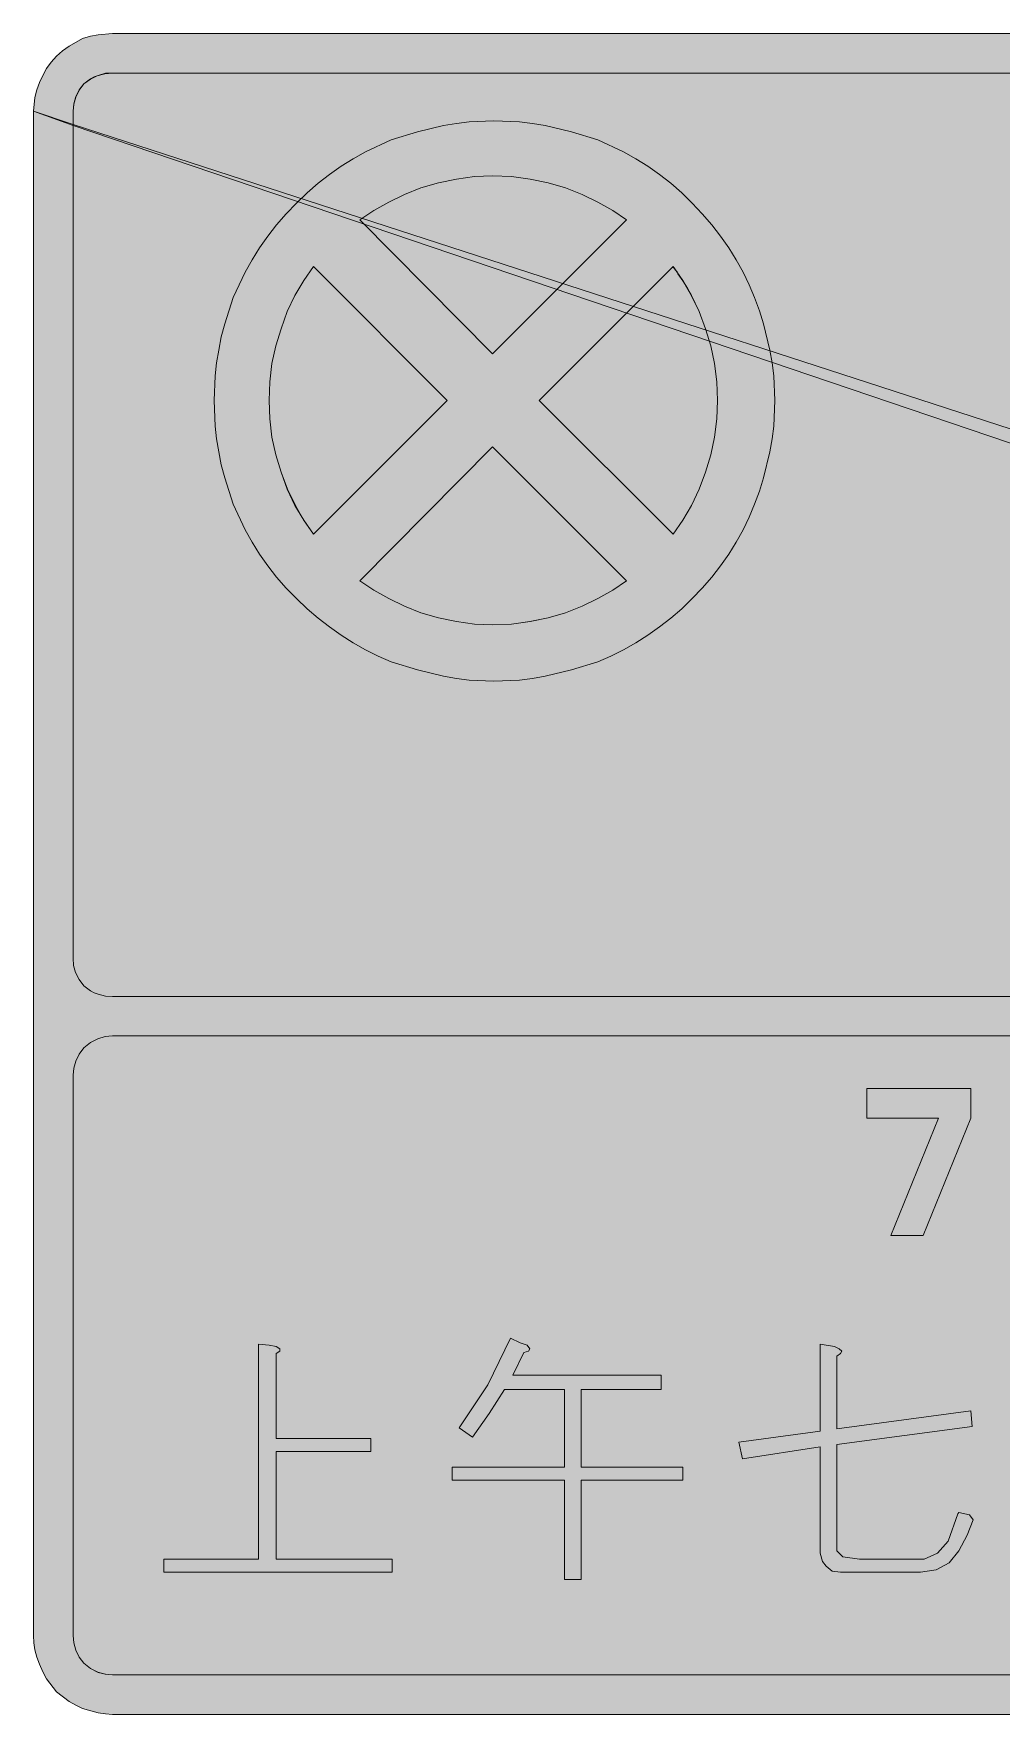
# Model space of a CAD drawing. Header units: metres. Extents: x 74 to 496, y 9 to 263.
# Drawn here: x 73.6 to 219.3, y 9.4 to 262.6 of the extents above; entities that cross this region are included whole.
import ezdxf

# ---------------------------------------------------------------- set-up
doc = ezdxf.new("R2010")
doc.units = ezdxf.units.M
for name, color, linetype, true_color in [('FILL_BLACK_000000', 7, 'Continuous', 0x000000), ('FILL_PINK_E1E1E1', 7, 'Continuous', 0xe1e1e1), ('FILL_WHITE_FFFFFF', 7, 'Continuous', 0xffffff), ('FILL_YELLOW_FFFF00', 7, 'Continuous', 0xffff00)]:
    doc.layers.add(name, color=color, linetype=linetype, true_color=true_color)

msp = doc.modelspace()

# ---------------------------------------------------------------- hatches: boundary and pattern name
at = {"layer": 'FILL_BLACK_000000', "true_color": 0x000000}
h = msp.add_hatch(color=7, dxfattribs=at)
h.dxf.hatch_style = 1
h.paths.add_polyline_path([(487.23, 262.24), (488.34, 261.9), (490.39, 260.75), (491.35, 260.05), (492.3, 259.2), (493.08, 258.33), (493.79, 257.36), (495, 255.24), (495.34, 254.13), (495.56, 253.01), (495.72, 250.92), (495.72, 21.24), (495.66, 20.04), (495.49, 18.88), (495.21, 17.76), (494.82, 16.67), (494.33, 15.63), (493.75, 14.63), (492.3, 12.78), (491.45, 12.01), (490.52, 11.33), (489.53, 10.75), (488.48, 10.26), (487.37, 9.87), (486.23, 9.59), (485.05, 9.42), (483.84, 9.36), (85.5, 9.36), (84.42, 9.42), (83.32, 9.61), (81, 10.26), (79.95, 10.73), (78.95, 11.32), (77.04, 12.78), (75.58, 14.72), (74.99, 15.77), (74.52, 16.92), (74.08, 18), (73.8, 19.08), (73.66, 20.16), (73.62, 21.24), (73.62, 250.92), (73.8, 253.01), (74.08, 254.13), (74.52, 255.24), (74.99, 256.31), (75.58, 257.36), (76.27, 258.33), (77.04, 259.2), (77.99, 260.05), (78.95, 260.75), (81, 261.9), (82.18, 262.24), (83.32, 262.46), (85.5, 262.62), (483.84, 262.62), (486.09, 262.46), (487.23, 262.24)])
h.paths.add_polyline_path([(79.56, 248.76), (79.56, 123.3), (79.61, 122.22), (79.92, 121.14), (80.48, 120.08), (81.18, 119.16), (82.19, 118.4), (82.72, 118.1), (83.34, 117.9), (84.42, 117.59), (85.5, 117.54), (466.56, 117.54), (483.84, 111.6), (483.84, 117.54), (485.05, 117.64), (486.2, 117.95), (487.26, 118.45), (488.16, 119.16), (488.87, 120.06), (489.38, 121.1), (489.68, 122.2), (489.78, 123.3), (489.78, 250.92), (489.68, 252), (489.38, 253.06), (488.87, 254.08), (488.16, 255.06), (487.16, 255.77), (486.07, 256.28), (484.95, 256.58), (483.84, 256.68), (85.5, 256.68), (84.32, 256.58), (83.21, 256.28), (82.16, 255.77), (81.18, 255.06), (80.47, 254.16), (79.97, 253.13), (79.66, 252.02), (79.56, 250.92), (79.56, 248.94), (73.62, 250.92), (79.56, 248.76)], flags=16)
h.paths.add_polyline_path([(85.5, 111.6), (84.39, 111.5), (83.27, 111.17), (82.18, 110.61), (81.18, 109.8), (80.47, 108.82), (79.97, 107.8), (79.66, 106.74), (79.56, 105.66), (79.56, 21.24), (79.66, 20.14), (79.97, 19.04), (80.47, 18), (81.18, 17.1), (82.18, 16.29), (83.27, 15.73), (84.39, 15.4), (85.5, 15.3), (483.84, 15.3), (485.01, 15.41), (486.18, 15.66), (487.17, 16.25), (488.16, 17.1), (488.87, 18), (489.38, 19.04), (489.68, 20.14), (489.78, 21.24), (489.78, 105.66), (489.68, 106.74), (489.38, 107.8), (488.87, 108.82), (488.16, 109.8), (487.16, 110.61), (486.07, 111.17), (484.95, 111.5), (483.84, 111.6), (85.5, 111.6)], flags=16)
h = msp.add_hatch(color=7, dxfattribs=at)
h.dxf.hatch_style = 1
h.paths.add_polyline_path([(483.84, 117.54), (466.56, 117.54), (79.56, 248.76), (79.56, 248.94), (483.84, 117.54)])
h = msp.add_hatch(color=7, dxfattribs=at)
h.dxf.hatch_style = 1
h.paths.add_polyline_path([(182.91, 193.7), (182.16, 191.7), (181.36, 189.76), (180.44, 187.86), (179.42, 186), (178.29, 184.19), (177.06, 182.42), (175.73, 180.71), (174.31, 179.07), (172.8, 177.48), (171.21, 175.97), (169.57, 174.55), (167.86, 173.21), (166.1, 171.97), (164.28, 170.82), (162.42, 169.76), (160.52, 168.8), (158.58, 167.94), (154.62, 166.73), (150.66, 165.78), (148.74, 165.44), (146.79, 165.22), (142.92, 165.06), (139.21, 165.22), (137.28, 165.44), (135.36, 165.78), (131.4, 166.73), (127.44, 167.94), (125.5, 168.8), (123.6, 169.76), (121.74, 170.82), (119.93, 171.97), (118.16, 173.21), (116.45, 174.55), (114.81, 175.97), (113.22, 177.48), (111.66, 179.07), (110.21, 180.71), (108.87, 182.42), (107.64, 184.19), (106.51, 186), (105.47, 187.86), (103.68, 191.7), (102.4, 195.66), (101.88, 197.62), (101.52, 199.62), (101.18, 201.54), (100.96, 203.49), (100.8, 207.36), (100.96, 211.07), (101.18, 213), (101.52, 214.92), (101.88, 216.92), (102.4, 218.88), (103.68, 222.84), (105.47, 226.68), (106.51, 228.54), (107.64, 230.36), (108.87, 232.12), (110.21, 233.83), (111.66, 235.47), (113.22, 237.06), (114.81, 238.62), (116.45, 240.07), (118.16, 241.41), (119.93, 242.64), (121.74, 243.77), (123.6, 244.81), (127.44, 246.6), (131.4, 247.82), (135.36, 248.76), (137.28, 249.1), (139.21, 249.32), (142.92, 249.48), (146.79, 249.32), (148.74, 249.1), (150.66, 248.76), (154.62, 247.82), (158.58, 246.6), (162.42, 244.81), (164.28, 243.77), (166.1, 242.64), (167.86, 241.41), (169.57, 240.07), (171.21, 238.62), (172.8, 237.06), (174.31, 235.47), (175.73, 233.83), (177.06, 232.12), (178.29, 230.36), (179.42, 228.54), (180.44, 226.68), (181.36, 224.78), (182.16, 222.84), (182.91, 220.84), (183.53, 218.88), (184.5, 214.92), (184.84, 213), (185.06, 211.07), (185.22, 207.36), (185.06, 203.49), (184.84, 201.54), (184.5, 199.62), (183.53, 195.66), (182.91, 193.7)])
h.paths.add_polyline_path([(156.22, 238.39), (153.72, 239.4), (151.09, 240.14), (148.37, 240.71), (145.57, 241.07), (142.74, 241.2), (140.01, 241.07), (137.27, 240.71), (134.56, 240.14), (131.94, 239.4), (129.44, 238.39), (127.08, 237.24), (124.85, 235.96), (122.76, 234.54), (142.74, 214.38), (162.9, 234.54), (160.81, 235.96), (158.58, 237.24), (156.22, 238.39)], flags=16)
h.paths.add_polyline_path([(110.88, 218.16), (110.07, 215.56), (109.51, 212.9), (109.18, 210.16), (109.08, 207.36), (109.18, 204.56), (109.51, 201.83), (110.07, 199.16), (110.88, 196.56), (111.83, 193.97), (113.04, 191.52), (114.26, 189.36), (115.74, 187.2), (135.9, 207.36), (115.74, 227.52), (114.3, 225.42), (112.97, 223.18), (111.82, 220.76), (110.88, 218.16)], flags=16)
h.paths.add_polyline_path([(127.08, 177.48), (129.44, 176.33), (131.94, 175.32), (134.56, 174.58), (137.27, 174.02), (140.01, 173.65), (142.74, 173.52), (145.57, 173.65), (148.37, 174.02), (151.09, 174.58), (153.72, 175.32), (156.22, 176.33), (158.58, 177.48), (160.81, 178.76), (162.9, 180.18), (142.74, 200.34), (122.76, 180.18), (124.85, 178.76), (127.08, 177.48)], flags=16)
h.paths.add_polyline_path([(169.92, 187.2), (171.36, 189.3), (172.69, 191.54), (173.84, 193.96), (174.78, 196.56), (175.59, 199.16), (176.15, 201.83), (176.48, 204.56), (176.58, 207.36), (176.48, 210.16), (176.15, 212.9), (175.59, 215.56), (174.78, 218.16), (173.84, 220.75), (172.62, 223.2), (172.06, 224.28), (171.36, 225.36), (170.64, 226.44), (170.53, 226.71), (170.28, 226.98), (170.1, 227.16), (170.1, 227.34), (169.92, 227.34), (169.92, 227.52), (149.76, 207.36), (169.92, 187.2)], flags=16)
h = msp.add_hatch(color=7, dxfattribs=at)
h.dxf.hatch_style = 1
h.paths.add_polyline_path([(207.54, 81.54), (202.68, 81.54), (209.88, 99.18), (199.08, 99.18), (199.08, 103.68), (214.74, 103.68), (214.74, 99.18), (207.54, 81.54)])
h = msp.add_hatch(color=7, dxfattribs=at)
h.dxf.hatch_style = 1
h.paths.add_polyline_path([(136.62, 44.64), (136.62, 46.62), (153.54, 46.62), (153.54, 58.32), (144.54, 58.32), (142.2, 54.72), (139.68, 51.12), (137.7, 52.56), (142.02, 59.04), (145.44, 66.06), (146.88, 65.34), (147.96, 64.98), (148.32, 64.44), (148.14, 64.08), (147.42, 63.9), (145.8, 60.48), (168.12, 60.48), (168.12, 58.32), (156.06, 58.32), (156.06, 46.62), (171.36, 46.62), (171.36, 44.64), (156.06, 44.64), (156.06, 29.7), (153.54, 29.7), (153.54, 44.64), (136.62, 44.64)])
h = msp.add_hatch(color=7, dxfattribs=at)
h.dxf.hatch_style = 1
h.paths.add_polyline_path([(93.24, 32.76), (107.46, 32.76), (107.46, 65.16), (109.08, 64.98), (110.16, 64.8), (110.7, 64.44), (110.7, 64.08), (110.16, 63.72), (110.16, 50.94), (124.38, 50.94), (124.38, 48.96), (110.16, 48.96), (110.16, 32.76), (127.62, 32.76), (127.62, 30.78), (93.24, 30.78), (93.24, 32.76)])
h = msp.add_hatch(color=7, dxfattribs=at)
h.dxf.hatch_style = 1
h.paths.add_polyline_path([(193.86, 30.96), (192.96, 31.68), (192.42, 32.4), (192.06, 33.66), (192.06, 49.68), (180.36, 47.88), (179.82, 50.4), (192.06, 52.02), (192.06, 65.16), (194.22, 64.8), (194.94, 64.44), (195.3, 64.08), (195.12, 63.72), (194.58, 63.36), (194.58, 52.38), (214.74, 55.08), (214.92, 52.74), (194.58, 50.04), (194.58, 34.02), (195.48, 33.12), (198, 32.76), (207.72, 32.76), (209.7, 33.66), (211.32, 35.46), (212.76, 39.6), (212.94, 39.78), (214.56, 39.42), (215.1, 38.7), (214.2, 36.36), (212.94, 34.02), (211.5, 32.22), (209.52, 31.14), (207.18, 30.78), (195.12, 30.78), (193.86, 30.96)])
at = {"layer": 'FILL_PINK_E1E1E1', "true_color": 0xe1e1e1}
h = msp.add_hatch(color=7, dxfattribs=at)
h.dxf.hatch_style = 1
h.paths.add_polyline_path([(124.85, 235.96), (127.08, 237.24), (129.44, 238.39), (131.94, 239.4), (134.56, 240.14), (137.27, 240.71), (140.01, 241.07), (142.74, 241.2), (145.57, 241.07), (148.37, 240.71), (151.09, 240.14), (153.72, 239.4), (156.22, 238.39), (158.58, 237.24), (160.81, 235.96), (162.9, 234.54), (142.74, 214.38), (122.76, 234.54), (124.85, 235.96)])
h = msp.add_hatch(color=7, dxfattribs=at)
h.dxf.hatch_style = 1
h.paths.add_polyline_path([(135.9, 207.36), (115.74, 187.2), (114.3, 189.3), (112.97, 191.54), (111.82, 193.96), (110.88, 196.56), (110.07, 199.16), (109.51, 201.83), (109.18, 204.56), (109.08, 207.36), (109.18, 210.16), (109.51, 212.9), (110.07, 215.56), (110.88, 218.16), (111.82, 220.76), (112.97, 223.18), (114.3, 225.42), (115.74, 227.52), (135.9, 207.36)])
h = msp.add_hatch(color=7, dxfattribs=at)
h.dxf.hatch_style = 1
h.paths.add_polyline_path([(149.76, 207.36), (169.92, 227.52), (171.36, 225.42), (172.69, 223.18), (173.84, 220.76), (174.78, 218.16), (175.59, 215.56), (176.15, 212.9), (176.48, 210.16), (176.58, 207.36), (176.48, 204.56), (176.15, 201.83), (175.59, 199.16), (174.78, 196.56), (173.84, 193.96), (172.69, 191.54), (171.36, 189.3), (169.92, 187.2), (149.76, 207.36)])
h = msp.add_hatch(color=7, dxfattribs=at)
h.dxf.hatch_style = 1
h.paths.add_polyline_path([(162.9, 180.18), (160.81, 178.76), (158.58, 177.48), (156.22, 176.33), (153.72, 175.32), (151.09, 174.58), (148.36, 174.02), (145.57, 173.65), (142.74, 173.52), (140.01, 173.65), (137.27, 174.02), (134.56, 174.58), (131.94, 175.32), (129.44, 176.33), (127.08, 177.48), (124.85, 178.76), (122.76, 180.18), (142.74, 200.34), (162.9, 180.18)])
at = {"layer": 'FILL_WHITE_FFFFFF', "true_color": 0xffffff}
h = msp.add_hatch(color=7, dxfattribs=at)
h.dxf.hatch_style = 1
h.paths.add_polyline_path([(485.05, 111.47), (486.2, 111.11), (487.26, 110.54), (488.16, 109.8), (488.87, 108.93), (489.38, 107.93), (489.68, 106.84), (489.78, 105.66), (489.78, 21.24), (489.68, 20.14), (489.38, 19.04), (488.87, 18), (488.16, 17.1), (487.16, 16.29), (486.07, 15.73), (484.95, 15.4), (483.84, 15.3), (85.5, 15.3), (84.42, 15.41), (83.34, 15.66), (82.19, 16.25), (81.18, 17.1), (80.47, 18), (79.97, 19.04), (79.66, 20.14), (79.56, 21.24), (79.56, 105.66), (79.66, 106.74), (79.97, 107.8), (80.47, 108.82), (81.18, 109.8), (82.18, 110.61), (83.27, 111.17), (84.39, 111.5), (85.5, 111.6), (483.84, 111.6), (485.05, 111.47)])
at = {"layer": 'FILL_YELLOW_FFFF00', "true_color": 0xffff00}
h = msp.add_hatch(color=7, dxfattribs=at)
h.dxf.hatch_style = 1
h.paths.add_polyline_path([(79.66, 252), (79.97, 253.06), (80.47, 254.08), (81.18, 255.06), (82.19, 255.83), (82.72, 256.12), (83.34, 256.32), (84.42, 256.64), (85.5, 256.68), (484.02, 256.68), (485.03, 256.64), (485.61, 256.53), (486.18, 256.32), (486.69, 256.12), (487.17, 255.83), (488.16, 255.06), (488.86, 254.14), (489.42, 253.08), (489.63, 252.51), (489.74, 251.93), (489.78, 250.92), (489.78, 123.3), (489.68, 122.22), (489.38, 121.16), (488.87, 120.14), (488.16, 119.16), (487.16, 118.38), (486.09, 117.88), (485.02, 117.62), (484.02, 117.54), (85.5, 117.54), (84.42, 117.59), (83.34, 117.9), (82.72, 118.1), (82.19, 118.4), (81.18, 119.16), (80.48, 120.08), (79.92, 121.14), (79.61, 122.22), (79.56, 123.3), (79.56, 250.92), (79.66, 252)])

# ---------------------------------------------------------------- linework, layer by layer
at = {"layer": 'FILL_BLACK_000000', "lineweight": 0, "true_color": 0x000000}
for points in [[(483.84, 9.36), (85.5, 9.36), (84.42, 9.42), (83.32, 9.61), (81, 10.26), (79.95, 10.73), (78.95, 11.32), (77.04, 12.78), (75.58, 14.72), (74.99, 15.77), (74.52, 16.92), (74.08, 18), (73.8, 19.08), (73.66, 20.16), (73.62, 21.24), (73.62, 250.92), (73.8, 253.01), (74.08, 254.13), (74.52, 255.24), (74.99, 256.31), (75.58, 257.36), (76.27, 258.33), (77.04, 259.2), (77.99, 260.05), (78.95, 260.75), (81, 261.9), (82.18, 262.24), (83.32, 262.46), (85.5, 262.62), (483.84, 262.62)], [(483.84, 256.68), (85.5, 256.68), (84.32, 256.58), (83.21, 256.28), (82.16, 255.77), (81.18, 255.06), (80.47, 254.16), (79.97, 253.13), (79.66, 252.02), (79.56, 250.92), (79.56, 248.94), (73.62, 250.92), (79.56, 248.76), (79.56, 123.3), (79.61, 122.22), (79.92, 121.14), (80.48, 120.08), (81.18, 119.16), (82.19, 118.4), (82.72, 118.1), (83.34, 117.9), (84.42, 117.59), (85.5, 117.54), (466.56, 117.54)], [(483.84, 111.6), (85.5, 111.6), (84.39, 111.5), (83.27, 111.17), (82.18, 110.61), (81.18, 109.8), (80.47, 108.82), (79.97, 107.8), (79.66, 106.74), (79.56, 105.66), (79.56, 21.24), (79.66, 20.14), (79.97, 19.04), (80.47, 18), (81.18, 17.1), (82.18, 16.29), (83.27, 15.73), (84.39, 15.4), (85.5, 15.3), (483.84, 15.3)]]:
    msp.add_lwpolyline(points, dxfattribs=at)
for points in [[(483.84, 117.54), (466.56, 117.54), (79.56, 248.76), (79.56, 248.94)], [(182.91, 193.7), (182.16, 191.7), (181.36, 189.76), (180.44, 187.86), (179.42, 186), (178.29, 184.19), (177.06, 182.42), (175.73, 180.71), (174.31, 179.07), (172.8, 177.48), (171.21, 175.97), (169.57, 174.55), (167.86, 173.21), (166.1, 171.97), (164.28, 170.82), (162.42, 169.76), (160.52, 168.8), (158.58, 167.94), (154.62, 166.73), (150.66, 165.78), (148.74, 165.44), (146.79, 165.22), (142.92, 165.06), (139.21, 165.22), (137.28, 165.44), (135.36, 165.78), (131.4, 166.73), (127.44, 167.94), (125.5, 168.8), (123.6, 169.76), (121.74, 170.82), (119.93, 171.97), (118.16, 173.21), (116.45, 174.55), (114.81, 175.97), (113.22, 177.48), (111.66, 179.07), (110.21, 180.71), (108.87, 182.42), (107.64, 184.19), (106.51, 186), (105.47, 187.86), (103.68, 191.7), (102.4, 195.66), (101.88, 197.62), (101.52, 199.62), (101.18, 201.54), (100.96, 203.49), (100.8, 207.36), (100.96, 211.07), (101.18, 213), (101.52, 214.92), (101.88, 216.92), (102.4, 218.88), (103.68, 222.84), (105.47, 226.68), (106.51, 228.54), (107.64, 230.36), (108.87, 232.12), (110.21, 233.83), (111.66, 235.47), (113.22, 237.06), (114.81, 238.62), (116.45, 240.07), (118.16, 241.41), (119.93, 242.64), (121.74, 243.77), (123.6, 244.81), (127.44, 246.6), (131.4, 247.82), (135.36, 248.76), (137.28, 249.1), (139.21, 249.32), (142.92, 249.48), (146.79, 249.32), (148.74, 249.1), (150.66, 248.76), (154.62, 247.82), (158.58, 246.6), (162.42, 244.81), (164.28, 243.77), (166.1, 242.64), (167.86, 241.41), (169.57, 240.07), (171.21, 238.62), (172.8, 237.06), (174.31, 235.47), (175.73, 233.83), (177.06, 232.12), (178.29, 230.36), (179.42, 228.54), (180.44, 226.68), (181.36, 224.78), (182.16, 222.84), (182.91, 220.84), (183.53, 218.88), (184.5, 214.92), (184.84, 213), (185.06, 211.07), (185.22, 207.36), (185.06, 203.49), (184.84, 201.54), (184.5, 199.62), (183.53, 195.66)], [(156.22, 238.39), (153.72, 239.4), (151.09, 240.14), (148.37, 240.71), (145.57, 241.07), (142.74, 241.2), (140.01, 241.07), (137.27, 240.71), (134.56, 240.14), (131.94, 239.4), (129.44, 238.39), (127.08, 237.24), (124.85, 235.96), (122.76, 234.54), (142.74, 214.38), (162.9, 234.54), (160.81, 235.96), (158.58, 237.24)], [(110.88, 218.16), (110.07, 215.56), (109.51, 212.9), (109.18, 210.16), (109.08, 207.36), (109.18, 204.56), (109.51, 201.83), (110.07, 199.16), (110.88, 196.56), (111.83, 193.97), (113.04, 191.52), (114.26, 189.36), (115.74, 187.2), (135.9, 207.36), (115.74, 227.52), (114.3, 225.42), (112.97, 223.18), (111.82, 220.76)], [(169.92, 187.2), (171.36, 189.3), (172.69, 191.54), (173.84, 193.96), (174.78, 196.56), (175.59, 199.16), (176.15, 201.83), (176.48, 204.56), (176.58, 207.36), (176.48, 210.16), (176.15, 212.9), (175.59, 215.56), (174.78, 218.16), (173.84, 220.75), (172.62, 223.2), (172.06, 224.28), (171.36, 225.36), (170.64, 226.44), (170.53, 226.71), (170.28, 226.98), (170.1, 227.16), (170.1, 227.34), (169.92, 227.34), (169.92, 227.52), (149.76, 207.36)], [(127.08, 177.48), (129.44, 176.33), (131.94, 175.32), (134.56, 174.58), (137.27, 174.02), (140.01, 173.65), (142.74, 173.52), (145.57, 173.65), (148.37, 174.02), (151.09, 174.58), (153.72, 175.32), (156.22, 176.33), (158.58, 177.48), (160.81, 178.76), (162.9, 180.18), (142.74, 200.34), (122.76, 180.18), (124.85, 178.76)], [(207.54, 81.54), (202.68, 81.54), (209.88, 99.18), (199.08, 99.18), (199.08, 103.68), (214.74, 103.68), (214.74, 99.18)], [(136.62, 44.64), (136.62, 46.62), (153.54, 46.62), (153.54, 58.32), (144.54, 58.32), (142.2, 54.72), (139.68, 51.12), (137.7, 52.56), (142.02, 59.04), (145.44, 66.06), (146.88, 65.34), (147.96, 64.98), (148.32, 64.44), (148.14, 64.08), (147.42, 63.9), (145.8, 60.48), (168.12, 60.48), (168.12, 58.32), (156.06, 58.32), (156.06, 46.62), (171.36, 46.62), (171.36, 44.64), (156.06, 44.64), (156.06, 29.7), (153.54, 29.7), (153.54, 44.64)], [(93.24, 32.76), (107.46, 32.76), (107.46, 65.16), (109.08, 64.98), (110.16, 64.8), (110.7, 64.44), (110.7, 64.08), (110.16, 63.72), (110.16, 50.94), (124.38, 50.94), (124.38, 48.96), (110.16, 48.96), (110.16, 32.76), (127.62, 32.76), (127.62, 30.78), (93.24, 30.78)], [(193.86, 30.96), (192.96, 31.68), (192.42, 32.4), (192.06, 33.66), (192.06, 49.68), (180.36, 47.88), (179.82, 50.4), (192.06, 52.02), (192.06, 65.16), (194.22, 64.8), (194.94, 64.44), (195.3, 64.08), (195.12, 63.72), (194.58, 63.36), (194.58, 52.38), (214.74, 55.08), (214.92, 52.74), (194.58, 50.04), (194.58, 34.02), (195.48, 33.12), (198, 32.76), (207.72, 32.76), (209.7, 33.66), (211.32, 35.46), (212.76, 39.6), (212.94, 39.78), (214.56, 39.42), (215.1, 38.7), (214.2, 36.36), (212.94, 34.02), (211.5, 32.22), (209.52, 31.14), (207.18, 30.78), (195.12, 30.78)]]:
    msp.add_lwpolyline(points, close=True, dxfattribs=at)
at = {"layer": 'FILL_PINK_E1E1E1', "lineweight": 0, "true_color": 0xe1e1e1}
for points in [[(124.85, 235.96), (127.08, 237.24), (129.44, 238.39), (131.94, 239.4), (134.56, 240.14), (137.27, 240.71), (140.01, 241.07), (142.74, 241.2), (145.57, 241.07), (148.37, 240.71), (151.09, 240.14), (153.72, 239.4), (156.22, 238.39), (158.58, 237.24), (160.81, 235.96), (162.9, 234.54), (142.74, 214.38), (122.76, 234.54)], [(135.9, 207.36), (115.74, 187.2), (114.3, 189.3), (112.97, 191.54), (111.82, 193.96), (110.88, 196.56), (110.07, 199.16), (109.51, 201.83), (109.18, 204.56), (109.08, 207.36), (109.18, 210.16), (109.51, 212.9), (110.07, 215.56), (110.88, 218.16), (111.82, 220.76), (112.97, 223.18), (114.3, 225.42), (115.74, 227.52)], [(149.76, 207.36), (169.92, 227.52), (171.36, 225.42), (172.69, 223.18), (173.84, 220.76), (174.78, 218.16), (175.59, 215.56), (176.15, 212.9), (176.48, 210.16), (176.58, 207.36), (176.48, 204.56), (176.15, 201.83), (175.59, 199.16), (174.78, 196.56), (173.84, 193.96), (172.69, 191.54), (171.36, 189.3), (169.92, 187.2)], [(162.9, 180.18), (160.81, 178.76), (158.58, 177.48), (156.22, 176.33), (153.72, 175.32), (151.09, 174.58), (148.36, 174.02), (145.57, 173.65), (142.74, 173.52), (140.01, 173.65), (137.27, 174.02), (134.56, 174.58), (131.94, 175.32), (129.44, 176.33), (127.08, 177.48), (124.85, 178.76), (122.76, 180.18), (142.74, 200.34)]]:
    msp.add_lwpolyline(points, close=True, dxfattribs=at)
at = {"layer": 'FILL_WHITE_FFFFFF', "lineweight": 0, "true_color": 0xffffff}
msp.add_lwpolyline([(483.84, 15.3), (85.5, 15.3), (84.42, 15.41), (83.34, 15.66), (82.19, 16.25), (81.18, 17.1), (80.47, 18), (79.97, 19.04), (79.66, 20.14), (79.56, 21.24), (79.56, 105.66), (79.66, 106.74), (79.97, 107.8), (80.47, 108.82), (81.18, 109.8), (82.18, 110.61), (83.27, 111.17), (84.39, 111.5), (85.5, 111.6), (483.84, 111.6)], dxfattribs=at)
at = {"layer": 'FILL_YELLOW_FFFF00', "lineweight": 0, "true_color": 0xffff00}
msp.add_lwpolyline([(484.02, 117.54), (85.5, 117.54), (84.42, 117.59), (83.34, 117.9), (82.72, 118.1), (82.19, 118.4), (81.18, 119.16), (80.48, 120.08), (79.92, 121.14), (79.61, 122.22), (79.56, 123.3), (79.56, 250.92), (79.66, 252), (79.97, 253.06), (80.47, 254.08), (81.18, 255.06), (82.19, 255.83), (82.72, 256.12), (83.34, 256.32), (84.42, 256.64), (85.5, 256.68), (484.02, 256.68)], dxfattribs=at)

doc.saveas('drawing.dxf')
